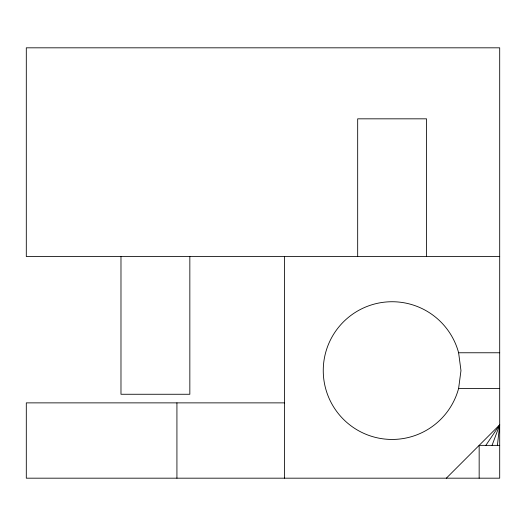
<?xml version="1.0" encoding="UTF-8"?>
<svg xmlns="http://www.w3.org/2000/svg" width="526" height="526" viewBox="0 0 526 526"><rect width="100%" height="100%" fill="white"/><g stroke="black" fill="none" stroke-linecap="round" stroke-linejoin="round"><path stroke-width="0.79" d="M497.418 445.358L499.7 424.817L446.337 478.18M458.619 388.412L460.967 370.593L458.619 352.768A68.86 68.86 0 0 0 352.611 314.186A68.86 68.86 0 0 0 352.611 426.994A68.86 68.86 0 0 0 458.619 388.412L499.7 388.412M492.073 445.358L499.7 424.817L485.846 445.358M499.7 256.543L26.3 256.543L26.3 47.82L499.7 47.82L499.7 478.18L26.3 478.18L26.3 402.87L284.52 402.87M458.619 352.768L499.7 352.768M499.7 445.358L479.16 445.358L479.16 478.18M426.54 256.543L426.54 118.83L357.68 118.83L357.68 256.543M284.52 256.543L284.52 478.18M189.84 256.543L189.84 394.263L120.98 394.263L120.98 256.543M176.927 402.87L176.927 478.18"/></g></svg>
